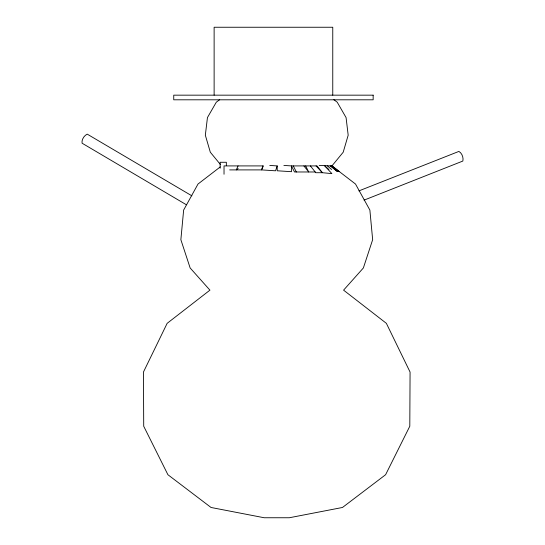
<?xml version="1.0" encoding="UTF-8"?>
<svg xmlns="http://www.w3.org/2000/svg" width="545" height="545" viewBox="0 0 545 545"><rect width="100%" height="100%" fill="white"/><g stroke="black" fill="none" stroke-linecap="round" stroke-linejoin="round"><path stroke-width="0.82" d="M262.874 165.912L261.573 169.904L229.656 169.904M269.761 165.435L277.173 165.912L275.572 170.81L261.573 169.904L263.385 165.912L224.029 165.912L224.029 174.25M238.076 165.912L236.264 169.904L238.185 168.575M331.946 165.912L343.2 152.219L348.18 135.194L346.075 117.584L337.226 102.215L333.853 99.68M220.228 166.947L198.005 184.04L183.638 210.077L180.865 239.698L190.144 267.963L209.934 290.151L167.145 323.342L143.444 372.058L143.716 426.244L167.915 474.722L211.038 507.477L264.182 517.75L289.334 517.75L342.478 507.477L385.601 474.722L409.799 426.244L410.072 372.058L386.371 323.342L343.582 290.151L363.372 267.963L372.657 239.698L369.878 210.077L355.51 184.04L331.496 165.571M219.662 99.68L216.29 102.215L207.441 117.584L205.336 135.194L210.316 152.219L220.5 164.61M358.896 190.9L458.876 151.421C461.983 153.029 463.666 157.709 462.848 161.054L364.053 200.138M330.175 165.912L337.416 171.573L339.303 171.573L332.062 165.912L331.06 165.912L338.302 171.573M315.194 171.975L294.484 171.975L291.446 165.912L283.884 165.435M319.2 165.387L330.883 165.912L337.416 171.573M191.888 195.839L87.234 134.145C84.094 135.555 81.437 139.758 82.077 143.199L186.308 204.722M327.45 165.912L331.626 169.515M328.914 169.515L324.759 165.912L331.891 173.617L322.368 172.711L315.78 172.711L310.391 165.912M316.073 165.912L322.368 172.711L316.986 165.912L291.446 165.912L291.5 171.689L277.221 170.783L277.173 165.912M303.899 165.912L308.702 171.975L305.656 165.912M293.292 165.912L296.337 171.975M332.763 95.164L332.763 27.25L214.124 27.25L214.124 95.164M226.345 165.666L226.345 162.274L220.132 162.274L220.132 168.214M373.155 95.164L173.739 95.164L173.739 99.803L373.155 99.803L373.155 95.164"/></g></svg>
